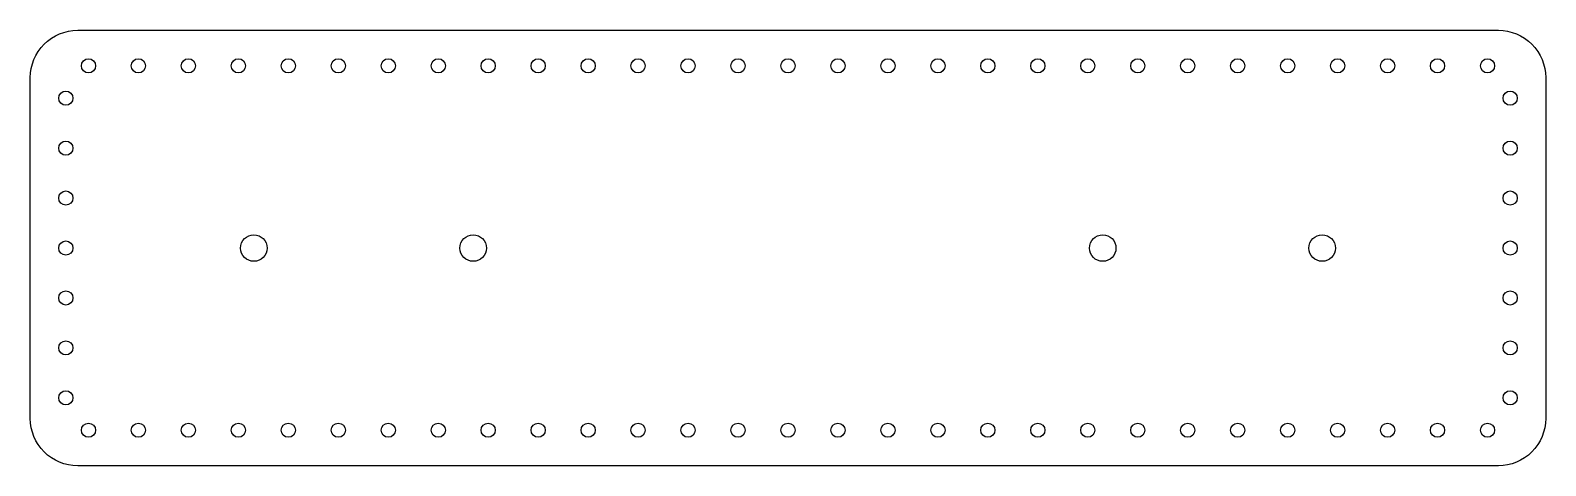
# Model space of a CAD drawing. Header units: millimetres. Extents: x 2172 to 2332, y 1437 to 1483.
import ezdxf

# ---------------------------------------------------------------- set-up
doc = ezdxf.new("R2010")
doc.units = ezdxf.units.MM
doc.layers.add('Layer_0', color=7, linetype='Continuous')

msp = doc.modelspace()

# ---------------------------------------------------------------- linework, layer by layer
msp.add_lwpolyline([(2177.01, 1483.31), (2327.01, 1483.31, -0.414214), (2332.01, 1478.31), (2332.01, 1442.31, -0.414214), (2327.01, 1437.31), (2177.01, 1437.31, -0.414214), (2172.01, 1442.31), (2172.01, 1478.31, -0.414214)], format="xyb", close=True)
for centre in [(2178.15, 1479.56), (2183.42, 1479.56), (2188.7, 1479.56), (2193.98, 1479.56), (2199.25, 1479.56), (2204.53, 1479.56), (2209.8, 1479.56), (2215.08, 1479.56), (2220.35, 1479.56), (2225.63, 1479.56), (2230.91, 1479.56), (2236.18, 1479.56), (2241.46, 1479.56), (2246.73, 1479.56), (2252.01, 1479.56), (2257.28, 1479.56), (2262.56, 1479.56), (2267.84, 1479.56), (2273.11, 1479.56), (2278.39, 1479.56), (2283.66, 1479.56), (2288.94, 1479.56), (2294.21, 1479.56), (2299.49, 1479.56), (2304.77, 1479.56), (2310.04, 1479.56), (2315.32, 1479.56), (2320.59, 1479.56), (2325.87, 1479.56), (2175.76, 1476.14), (2328.26, 1476.14), (2175.76, 1470.86), (2328.26, 1470.86), (2175.76, 1465.59), (2328.26, 1465.59), (2175.76, 1460.31), (2328.26, 1460.31), (2175.76, 1455.04), (2328.26, 1455.04), (2175.76, 1449.76), (2328.26, 1449.76), (2175.76, 1444.48), (2328.26, 1444.48), (2178.15, 1441.06), (2183.42, 1441.06), (2188.7, 1441.06), (2193.98, 1441.06), (2199.25, 1441.06), (2204.53, 1441.06), (2209.8, 1441.06), (2215.08, 1441.06), (2220.35, 1441.06), (2225.63, 1441.06), (2230.91, 1441.06), (2236.18, 1441.06), (2241.46, 1441.06), (2246.73, 1441.06), (2252.01, 1441.06), (2257.28, 1441.06), (2262.56, 1441.06), (2267.84, 1441.06), (2273.11, 1441.06), (2278.39, 1441.06), (2283.66, 1441.06), (2288.94, 1441.06), (2294.21, 1441.06), (2299.49, 1441.06), (2304.77, 1441.06), (2310.04, 1441.06), (2315.32, 1441.06), (2320.59, 1441.06), (2325.87, 1441.06)]:
    msp.add_circle(centre, 0.75)
at = {"layer": 'Layer_0', "color": 0}
for centre in [(2195.61, 1460.31), (2218.77, 1460.31), (2285.24, 1460.31), (2308.41, 1460.31)]:
    msp.add_circle(centre, 1.4, dxfattribs=at)

doc.saveas('drawing.dxf')
